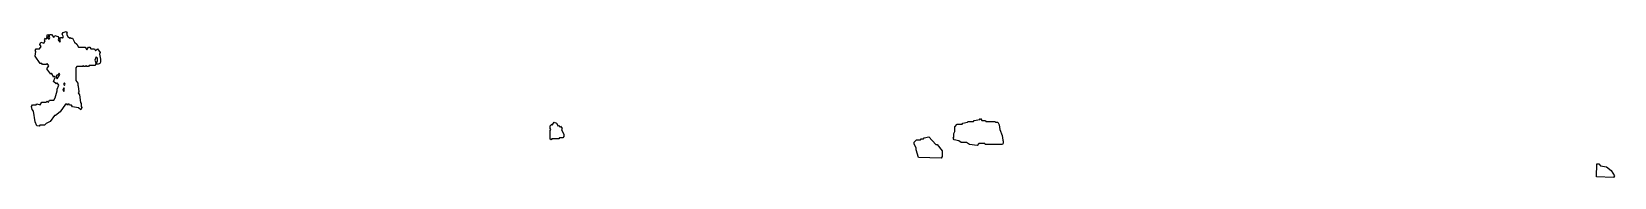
# Model space of a CAD drawing. Header units: millimetres. Extents: x 0 to 4477, y 0 to 414.
import ezdxf

# ---------------------------------------------------------------- set-up
doc = ezdxf.new("R2010")
doc.units = ezdxf.units.MM
doc.layers.add('M', color=7, linetype='Continuous')

msp = doc.modelspace()

# ---------------------------------------------------------------- linework, layer by layer
at = {"layer": 'M'}
for points in [[(0, 201.4), (2.5, 205.6), (12.5, 205.6), (14.2, 208.3), (24.2, 205.6), (29.2, 213.8), (40.9, 213.8), (44.3, 216.5), (47.6, 213.8), (50.9, 219.2), (62.5, 219.2), (66.7, 226), (71.7, 245.2), (71.7, 250.7), (76.7, 261.6), (72.6, 268.3), (69.3, 265.6), (61.7, 272.5), (66.7, 283.5), (64.3, 287.4), (62.6, 284.7), (55.9, 295.6), (54.3, 292.9), (43.3, 308.1), (48.3, 316.4), (44.2, 323), (41, 320.4), (30.9, 320.4), (29.2, 323.1), (24.2, 323.1), (10, 343.7), (11.7, 357.4), (10, 360.2), (12.5, 364.4), (22.5, 364.4), (26.7, 371.1), (23.3, 376.6), (25.9, 383.6), (34.2, 380.8), (38.3, 387.5), (36.7, 390.3), (39.3, 394.6), (40.9, 391.8), (44.3, 397.3), (49.3, 391.8), (51.7, 395.8), (50, 401.2), (52.5, 405.4), (56, 405.4), (62.6, 397.3), (65.9, 402.7), (74.3, 399.9), (76.9, 395.8), (75.2, 390.3), (79.3, 383.6), (81.7, 387.6), (80, 393), (82.5, 397.2), (86, 397.2), (87.6, 394.6), (90, 398.5), (86.7, 406.7), (89.2, 410.9), (97.6, 413.7), (100.2, 409.4), (98.6, 406.7), (102.7, 399.9), (107.6, 394.6), (109.3, 397.3), (111, 394.5), (116, 394.5), (121, 383.5), (127.7, 378), (132.7, 369.8), (151, 369.8), (155.9, 361.7), (160.9, 369.8), (164.3, 369.8), (167.7, 364.4), (177.7, 364.4), (181, 359), (185.9, 364.4), (193.5, 354.7), (191.9, 349.2), (195.2, 335.5), (195.2, 327.3), (192.7, 323.1), (185.9, 320.3), (183.3, 324.6), (186.7, 330.1), (186.7, 338.2), (182.6, 342.2), (178.5, 332.8), (181.9, 324.6), (179.3, 317.6), (162.7, 317.6), (161, 314.9), (155.9, 314.9), (154.3, 317.5), (152.7, 314.9), (147.5, 314.9), (145.9, 317.5), (144.3, 314.9), (127.7, 314.9), (125.2, 310.8), (125.2, 275.3), (130.2, 267.1), (130.2, 261.6), (131.9, 258.9), (133.5, 242.4), (131.9, 239.7), (135.2, 234.2), (138.5, 212.3), (140.2, 209.6), (140.2, 201.4), (141.9, 198.6), (139.3, 191.6), (132.6, 197.2), (115.9, 199.9), (112.5, 205.4), (107.5, 205.4), (105.9, 208.1), (102.7, 208.1), (100.9, 205.3), (99.2, 208.1), (96, 208.1), (81, 186.2), (67.6, 175.2), (64.3, 175.2), (52.7, 158.8), (41, 153.4), (36, 147.9), (22.7, 147.9), (21, 145.1), (15, 146.5), (10, 157.5), (5, 187.6), (1.7, 193.1), (0, 201.4)], [(45.9, 405.5), (48.6, 401.2), (45.9, 396.9), (43.3, 401.2), (45.9, 405.5)], [(77.6, 295.6), (74.3, 290.2), (71, 290.2), (68.6, 286.2), (72.6, 279.6), (80, 291.7), (77.6, 295.6)], [(90.9, 244), (93.3, 250.6), (91, 254.5), (88.5, 247.9), (90.9, 244)], [(90.2, 264.3), (92.6, 260.4), (95, 264.3), (92.6, 268.2), (90.2, 264.3)], [(1466.7, 108.2), (1466.7, 132.9), (1468.3, 135.6), (1466.7, 138.3), (1466.7, 146.6), (1471, 150.9), (1472.6, 148.2), (1477.6, 156.3), (1484.3, 153.5), (1489.3, 145.4), (1490.9, 148.2), (1494.3, 142.7), (1495.9, 145.4), (1500.2, 138.4), (1498.6, 135.6), (1505.2, 122), (1505.2, 116.4), (1502.7, 112.3), (1492.7, 112.3), (1491, 109.5), (1471, 109.5), (1469.3, 106.8), (1466.7, 108.2)], [(2652.6, 93.1), (2644.2, 98.6), (2629.2, 98.6), (2622.6, 104.1), (2609.2, 106.8), (2606.7, 111), (2608.3, 113.8), (2608.3, 124.7), (2611.7, 130.2), (2611.7, 143.9), (2617.6, 150.8), (2632.5, 150.8), (2634.2, 153.5), (2647.5, 156.3), (2649.2, 159), (2664.2, 159), (2665.9, 161.7), (2682.5, 164.5), (2684.3, 167.3), (2687.7, 161.7), (2697.7, 161.7), (2699.3, 159), (2724.3, 159), (2726, 156.3), (2732.7, 156.3), (2736.9, 149.4), (2738.5, 135.7), (2745.2, 119.2), (2746.9, 105.6), (2748.5, 102.8), (2748.5, 97.3), (2746, 93.1), (2697.5, 93.1), (2695.9, 95.8), (2679.3, 95.8), (2674.3, 90.4), (2652.6, 93.1)], [(2508.4, 56.1), (2501.7, 78.1), (2501.7, 83.6), (2496.7, 94.5), (2496.7, 100.1), (2502.6, 107), (2514.2, 107), (2515.9, 109.7), (2522.5, 109.7), (2524.2, 112.5), (2537.6, 115.2), (2557.6, 93.3), (2561, 93.3), (2575.2, 75.4), (2575.2, 58.9), (2572.7, 54.8), (2508.4, 56.1)], [(4426.7, 1.4), (4427.5, 38.5), (4432.6, 38.5), (4437.7, 33.1), (4454.3, 30.3), (4467.7, 19.3), (4476.9, 4.2), (4474.3, 0), (4426.7, 1.4)]]:
    msp.add_lwpolyline(points, close=True, dxfattribs=at)

doc.saveas('drawing.dxf')
